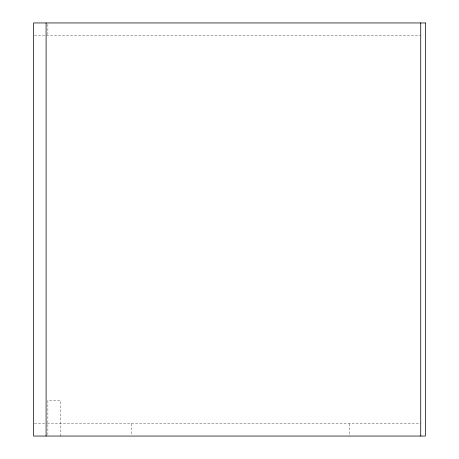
<?xml version="1.0" encoding="UTF-8"?>
<svg xmlns="http://www.w3.org/2000/svg" width="459" height="459" viewBox="0 0 459 459"><rect width="100%" height="100%" fill="white"/><g stroke="black" fill="none" stroke-linecap="round" stroke-linejoin="round"><path stroke-width="0.34" stroke-dasharray="2.29 1.72" d="M34.35 35.412L420.737 35.412M34.35 423.588L46.537 423.588M47.254 423.588L420.737 423.588M349.511 423.588L349.511 436.05M131.567 423.588L131.567 434.667M60.341 436.05L60.341 400.437L47.879 400.437L47.879 434.627M47.879 24.333L47.879 35.412"/><path stroke-width="0.69" d="M420.737 22.95L420.737 436.05M46.095 22.95L46.095 436.05M425.367 22.95L33.633 22.95L33.633 436.05L425.367 436.05L425.367 22.95"/></g></svg>
